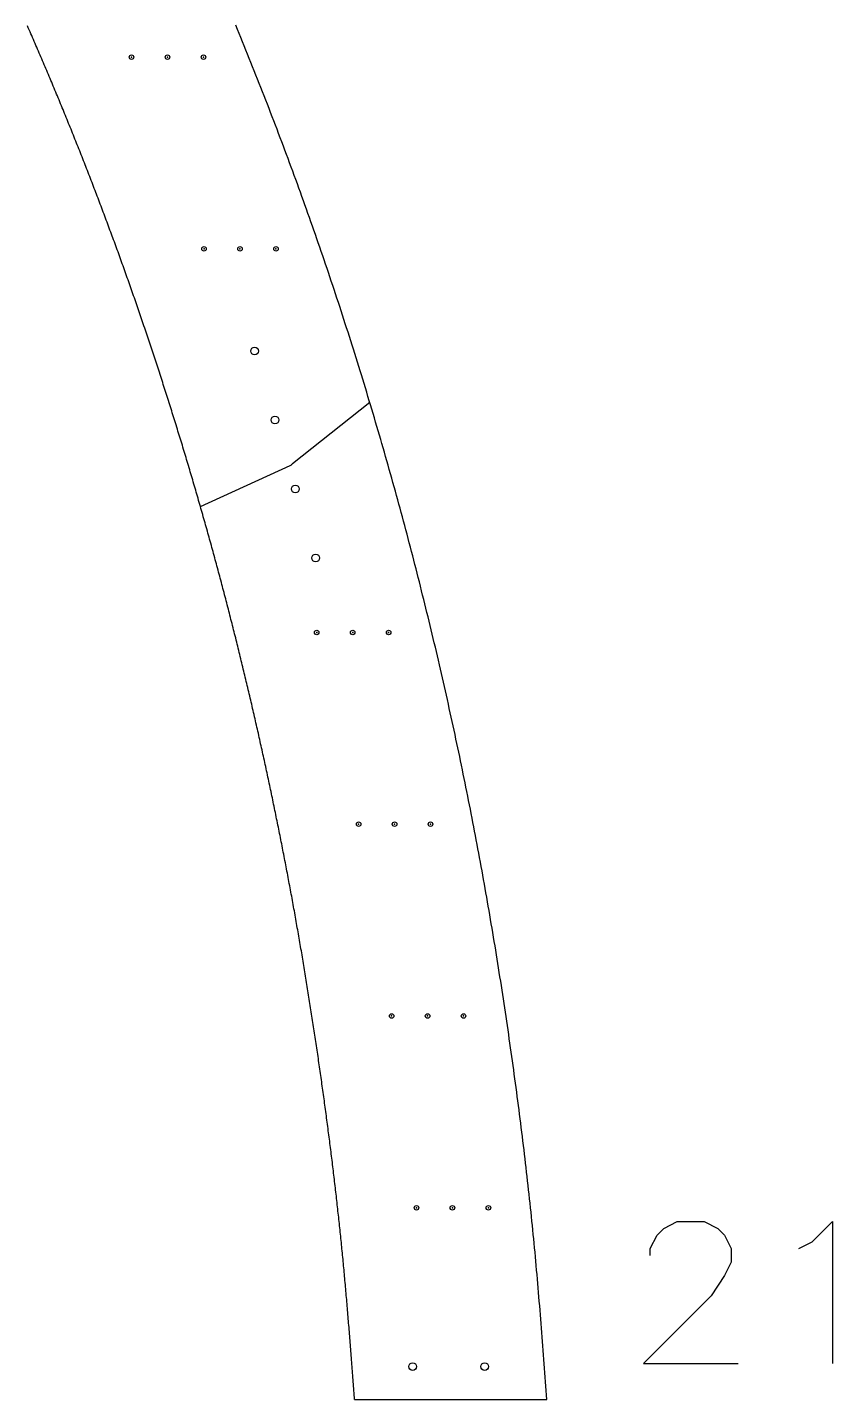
# Model space of a CAD drawing. Extents: x 15 to 497, y 19 to 601.
# Drawn here: x 353.2 to 420.4, y 346 to 460.5 of the extents above; entities that cross this region are included whole.
import ezdxf

# ---------------------------------------------------------------- set-up
doc = ezdxf.new("R2010")
doc.units = 0
doc.header["$PDMODE"] = 32
doc.header["$PDSIZE"] = 0.38
doc.layers.get('0').update_dxf_attribs({"linetype": 'CONTINUOUS'})
for name, color, linetype in [('ANNOTATION', 7, 'CONTINUOUS'), ('DRILLING', 3, 'CONTINUOUS'), ('ENGRAVE', 4, 'CONTINUOUS')]:
    doc.layers.add(name, color=color, linetype=linetype)

# ---------------------------------------------------------------- blocks, each defined once
blk = doc.blocks.new('*U677')
at = {"layer": 'ENGRAVE'}
blk.add_point((0, 0), dxfattribs=at)
blk = doc.blocks.new('*U678')
at = {"layer": 'ENGRAVE', "color": 0, "linetype": 'BYBLOCK'}
for p in [(0, 0), (3, 0), (6, 0)]:
    blk.add_blockref('*U677', p, dxfattribs=at)
blk = doc.blocks.new('*U679')
at = {"layer": 'ENGRAVE'}
blk.add_point((0, 0), dxfattribs=at)
blk = doc.blocks.new('*U680')
at = {"layer": 'ENGRAVE', "color": 0, "linetype": 'BYBLOCK'}
for p in [(0, 0), (3, 0), (6, 0)]:
    blk.add_blockref('*U679', p, dxfattribs=at)
blk = doc.blocks.new('*U681')
at = {"layer": 'ENGRAVE'}
blk.add_point((0, 0), dxfattribs=at)
blk = doc.blocks.new('*U682')
at = {"layer": 'ENGRAVE', "color": 0, "linetype": 'BYBLOCK'}
for p in [(0, 0), (3, 0), (6, 0)]:
    blk.add_blockref('*U681', p, dxfattribs=at)
blk = doc.blocks.new('*U683')
at = {"layer": 'ENGRAVE'}
blk.add_point((0, 0), dxfattribs=at)
blk = doc.blocks.new('*U684')
at = {"layer": 'ENGRAVE', "color": 0, "linetype": 'BYBLOCK'}
for p in [(0, 0), (3, 0), (6, 0)]:
    blk.add_blockref('*U683', p, dxfattribs=at)
blk = doc.blocks.new('*U685')
at = {"layer": 'ENGRAVE'}
blk.add_point((0, 0), dxfattribs=at)
blk = doc.blocks.new('*U686')
at = {"layer": 'ENGRAVE', "color": 0, "linetype": 'BYBLOCK'}
for p in [(0, 0), (3, 0), (6, 0)]:
    blk.add_blockref('*U685', p, dxfattribs=at)
blk = doc.blocks.new('*U687')
at = {"layer": 'ENGRAVE'}
blk.add_point((0, 0), dxfattribs=at)
blk = doc.blocks.new('*U688')
at = {"layer": 'ENGRAVE', "color": 0, "linetype": 'BYBLOCK'}
for p in [(0, 0), (3, 0), (6, 0)]:
    blk.add_blockref('*U687', p, dxfattribs=at)

msp = doc.modelspace()

# ---------------------------------------------------------------- linework, layer by layer
for p, q in [((381.767, 429.1891), (375.3218, 424.0753)), ((367.6335, 420.5281), (375.116, 423.9492)), ((380.4909, 346.0124), (396.5349, 346.0124))]:
    msp.add_line(p, q)
for points in [[(380.491, 346.012, 0), (380.477, 346.197, 0), (380.463, 346.381, 0), (380.45, 346.565, 0), (380.436, 346.749, 0), (380.422, 346.933, 0), (380.408, 347.117, 0), (380.395, 347.301, 0), (380.381, 347.484, 0), (380.367, 347.668, 0), (380.353, 347.851, 0), (380.34, 348.034, 0), (380.326, 348.217, 0), (380.312, 348.4, 0), (380.298, 348.582, 0), (380.284, 348.765, 0), (380.27, 348.947, 0), (380.256, 349.129, 0), (380.242, 349.312, 0), (380.228, 349.493, 0), (380.214, 349.675, 0), (380.2, 349.857, 0), (380.186, 350.038, 0), (380.172, 350.22, 0), (380.158, 350.401, 0), (380.144, 350.582, 0), (380.13, 350.763, 0), (380.115, 350.944, 0), (380.101, 351.124, 0), (380.087, 351.305, 0), (380.072, 351.485, 0), (380.058, 351.666, 0), (380.043, 351.846, 0), (380.029, 352.026, 0), (380.014, 352.205, 0), (380, 352.385, 0), (379.985, 352.564, 0), (379.97, 352.744, 0), (379.955, 352.923, 0), (379.941, 353.102, 0), (379.926, 353.281, 0), (379.911, 353.46, 0), (379.896, 353.638, 0), (379.881, 353.817, 0), (379.865, 353.995, 0), (379.85, 354.173, 0), (379.835, 354.351, 0), (379.819, 354.529, 0), (379.804, 354.707, 0), (379.789, 354.885, 0), (379.773, 355.062, 0), (379.757, 355.239, 0), (379.742, 355.416, 0), (379.726, 355.593, 0), (379.71, 355.77, 0), (379.694, 355.947, 0), (379.678, 356.124, 0), (379.662, 356.3, 0), (379.645, 356.476, 0), (379.629, 356.652, 0), (379.613, 356.828, 0), (379.596, 357.004, 0), (379.58, 357.18, 0), (379.563, 357.355, 0), (379.546, 357.531, 0), (379.529, 357.706, 0), (379.512, 357.882, 0), (379.495, 358.057, 0), (379.478, 358.232, 0), (379.461, 358.408, 0), (379.443, 358.583, 0), (379.426, 358.758, 0), (379.408, 358.934, 0), (379.39, 359.109, 0), (379.373, 359.284, 0), (379.355, 359.46, 0), (379.337, 359.635, 0), (379.318, 359.81, 0), (379.3, 359.986, 0), (379.282, 360.161, 0), (379.263, 360.337, 0), (379.245, 360.512, 0), (379.226, 360.688, 0), (379.207, 360.863, 0), (379.188, 361.039, 0), (379.169, 361.215, 0), (379.15, 361.391, 0), (379.131, 361.566, 0), (379.111, 361.742, 0), (379.092, 361.918, 0), (379.072, 362.094, 0), (379.053, 362.27, 0), (379.033, 362.446, 0), (379.013, 362.622, 0), (378.993, 362.798, 0), (378.973, 362.974, 0), (378.953, 363.15, 0), (378.933, 363.326, 0), (378.912, 363.502, 0), (378.892, 363.678, 0), (378.871, 363.854, 0), (378.851, 364.031, 0), (378.83, 364.207, 0), (378.809, 364.383, 0), (378.788, 364.559, 0), (378.767, 364.736, 0), (378.746, 364.912, 0), (378.725, 365.088, 0), (378.703, 365.265, 0), (378.682, 365.441, 0), (378.66, 365.618, 0), (378.639, 365.794, 0), (378.617, 365.971, 0), (378.595, 366.147, 0), (378.573, 366.324, 0), (378.551, 366.5, 0), (378.529, 366.677, 0), (378.507, 366.854, 0), (378.485, 367.03, 0), (378.462, 367.207, 0), (378.44, 367.384, 0), (378.417, 367.561, 0), (378.395, 367.738, 0), (378.372, 367.914, 0), (378.349, 368.091, 0), (378.326, 368.268, 0), (378.303, 368.445, 0), (378.28, 368.622, 0), (378.257, 368.799, 0), (378.234, 368.976, 0), (378.21, 369.153, 0), (378.187, 369.33, 0), (378.163, 369.507, 0), (378.14, 369.685, 0), (378.116, 369.862, 0), (378.092, 370.039, 0), (378.068, 370.216, 0), (378.044, 370.393, 0), (378.02, 370.571, 0), (377.996, 370.748, 0), (377.972, 370.925, 0), (377.948, 371.103, 0), (377.923, 371.28, 0), (377.899, 371.457, 0), (377.874, 371.634, 0), (377.85, 371.811, 0), (377.825, 371.989, 0), (377.8, 372.166, 0), (377.776, 372.343, 0), (377.751, 372.52, 0), (377.726, 372.697, 0), (377.701, 372.874, 0), (377.676, 373.051, 0), (377.65, 373.228, 0), (377.625, 373.405, 0), (377.6, 373.582, 0), (377.574, 373.759, 0), (377.549, 373.936, 0), (377.523, 374.113, 0), (377.498, 374.29, 0), (377.472, 374.467, 0), (377.446, 374.644, 0), (377.42, 374.821, 0), (377.394, 374.998, 0), (377.368, 375.175, 0), (377.342, 375.351, 0), (377.316, 375.528, 0), (377.29, 375.705, 0), (377.263, 375.882, 0), (377.237, 376.058, 0), (377.21, 376.235, 0), (377.184, 376.412, 0), (377.157, 376.588, 0), (377.13, 376.765, 0), (377.103, 376.941, 0), (377.077, 377.118, 0), (377.05, 377.294, 0), (377.022, 377.471, 0), (376.995, 377.647, 0), (376.968, 377.824, 0), (376.941, 378, 0), (376.913, 378.176, 0), (376.886, 378.353, 0), (376.858, 378.529, 0), (376.831, 378.705, 0), (376.803, 378.882, 0), (376.775, 379.058, 0), (376.747, 379.234, 0), (376.719, 379.41, 0), (376.691, 379.586, 0), (376.663, 379.762, 0), (376.635, 379.938, 0), (376.607, 380.114, 0), (376.578, 380.29, 0), (376.55, 380.466, 0), (376.521, 380.642, 0), (376.493, 380.818, 0), (376.464, 380.994, 0), (376.435, 381.17, 0), (376.406, 381.346, 0), (376.378, 381.521, 0), (376.348, 381.697, 0), (376.319, 381.873, 0), (376.29, 382.049, 0), (376.261, 382.224, 0), (376.232, 382.4, 0), (376.202, 382.575, 0), (376.173, 382.751, 0), (376.143, 382.926, 0), (376.113, 383.102, 0), (376.083, 383.277, 0), (376.054, 383.453, 0), (376.024, 383.628, 0), (375.994, 383.804, 0), (375.964, 383.979, 0), (375.933, 384.154, 0), (375.903, 384.33, 0), (375.873, 384.505, 0), (375.842, 384.68, 0), (375.812, 384.855, 0), (375.781, 385.031, 0), (375.75, 385.206, 0), (375.719, 385.381, 0), (375.689, 385.556, 0), (375.658, 385.731, 0), (375.626, 385.906, 0), (375.595, 386.082, 0), (375.564, 386.257, 0), (375.533, 386.432, 0), (375.501, 386.607, 0), (375.47, 386.782, 0), (375.438, 386.957, 0), (375.407, 387.132, 0), (375.375, 387.307, 0), (375.343, 387.481, 0), (375.311, 387.656, 0), (375.279, 387.831, 0), (375.247, 388.006, 0), (375.215, 388.181, 0), (375.182, 388.356, 0), (375.15, 388.531, 0), (375.117, 388.705, 0), (375.085, 388.88, 0), (375.052, 389.055, 0), (375.019, 389.23, 0), (374.987, 389.404, 0), (374.954, 389.579, 0), (374.921, 389.754, 0), (374.887, 389.929, 0), (374.854, 390.103, 0), (374.821, 390.278, 0), (374.788, 390.453, 0), (374.754, 390.627, 0), (374.721, 390.802, 0), (374.687, 390.976, 0), (374.653, 391.151, 0), (374.619, 391.326, 0), (374.585, 391.5, 0), (374.551, 391.675, 0), (374.517, 391.849, 0), (374.483, 392.024, 0), (374.449, 392.198, 0), (374.415, 392.373, 0), (374.38, 392.547, 0), (374.346, 392.722, 0), (374.311, 392.896, 0), (374.276, 393.071, 0), (374.241, 393.245, 0), (374.206, 393.419, 0), (374.171, 393.594, 0), (374.136, 393.768, 0), (374.101, 393.942, 0), (374.066, 394.117, 0), (374.031, 394.291, 0), (373.995, 394.465, 0), (373.96, 394.64, 0), (373.924, 394.814, 0), (373.888, 394.988, 0), (373.853, 395.162, 0), (373.817, 395.337, 0), (373.781, 395.511, 0), (373.745, 395.685, 0), (373.709, 395.859, 0), (373.672, 396.033, 0), (373.636, 396.207, 0), (373.6, 396.381, 0), (373.563, 396.556, 0), (373.527, 396.73, 0), (373.49, 396.904, 0), (373.453, 397.078, 0), (373.416, 397.252, 0), (373.38, 397.426, 0), (373.343, 397.6, 0), (373.305, 397.774, 0), (373.268, 397.947, 0), (373.231, 398.121, 0), (373.194, 398.295, 0), (373.156, 398.469, 0), (373.119, 398.643, 0), (373.081, 398.817, 0), (373.043, 398.991, 0), (373.006, 399.164, 0), (372.968, 399.338, 0), (372.93, 399.512, 0), (372.892, 399.686, 0), (372.853, 399.859, 0), (372.815, 400.033, 0), (372.777, 400.207, 0), (372.738, 400.38, 0), (372.7, 400.554, 0), (372.661, 400.728, 0), (372.623, 400.901, 0), (372.584, 401.075, 0), (372.545, 401.248, 0), (372.506, 401.422, 0), (372.467, 401.595, 0), (372.428, 401.769, 0), (372.389, 401.942, 0), (372.35, 402.115, 0), (372.31, 402.289, 0), (372.271, 402.462, 0), (372.231, 402.636, 0), (372.192, 402.809, 0), (372.152, 402.982, 0), (372.112, 403.155, 0), (372.072, 403.329, 0), (372.032, 403.502, 0), (371.992, 403.675, 0), (371.952, 403.848, 0), (371.912, 404.021, 0), (371.871, 404.194, 0), (371.831, 404.367, 0), (371.79, 404.541, 0), (371.75, 404.714, 0), (371.709, 404.887, 0), (371.668, 405.06, 0), (371.628, 405.233, 0), (371.587, 405.406, 0), (371.546, 405.578, 0), (371.504, 405.751, 0), (371.463, 405.924, 0), (371.422, 406.097, 0), (371.38, 406.27, 0), (371.339, 406.443, 0), (371.297, 406.615, 0), (371.256, 406.788, 0), (371.214, 406.961, 0), (371.172, 407.134, 0), (371.13, 407.306, 0), (371.088, 407.479, 0), (371.046, 407.651, 0), (371.004, 407.824, 0), (370.962, 407.997, 0), (370.919, 408.169, 0), (370.877, 408.342, 0), (370.834, 408.514, 0), (370.792, 408.687, 0), (370.749, 408.859, 0), (370.706, 409.031, 0), (370.663, 409.204, 0), (370.62, 409.376, 0), (370.577, 409.549, 0), (370.534, 409.721, 0), (370.491, 409.893, 0), (370.448, 410.065, 0), (370.404, 410.238, 0), (370.361, 410.41, 0), (370.317, 410.582, 0), (370.273, 410.754, 0), (370.23, 410.926, 0), (370.186, 411.098, 0), (370.142, 411.27, 0), (370.098, 411.442, 0), (370.054, 411.614, 0), (370.009, 411.786, 0), (369.965, 411.958, 0), (369.921, 412.13, 0), (369.876, 412.302, 0), (369.832, 412.474, 0), (369.787, 412.646, 0), (369.742, 412.818, 0), (369.697, 412.99, 0), (369.652, 413.161, 0), (369.607, 413.333, 0), (369.562, 413.505, 0), (369.517, 413.677, 0), (369.472, 413.848, 0), (369.426, 414.02, 0), (369.381, 414.192, 0), (369.335, 414.363, 0), (369.29, 414.535, 0), (369.244, 414.706, 0), (369.198, 414.878, 0), (369.152, 415.049, 0), (369.106, 415.221, 0), (369.06, 415.392, 0), (369.014, 415.563, 0), (368.967, 415.735, 0), (368.921, 415.906, 0), (368.875, 416.078, 0), (368.828, 416.249, 0), (368.781, 416.42, 0), (368.735, 416.591, 0), (368.688, 416.763, 0), (368.641, 416.934, 0), (368.594, 417.105, 0), (368.547, 417.276, 0), (368.5, 417.447, 0), (368.453, 417.618, 0), (368.405, 417.789, 0), (368.358, 417.96, 0), (368.31, 418.131, 0), (368.263, 418.302, 0), (368.215, 418.473, 0), (368.167, 418.644, 0), (368.119, 418.815, 0), (368.071, 418.986, 0), (368.023, 419.156, 0), (367.975, 419.327, 0), (367.927, 419.498, 0), (367.878, 419.669, 0), (367.83, 419.839, 0), (367.781, 420.01, 0), (367.733, 420.181, 0), (367.684, 420.351, 0), (367.635, 420.522, 0), (367.586, 420.692, 0), (367.537, 420.863, 0), (367.488, 421.033, 0), (367.439, 421.204, 0), (367.39, 421.374, 0), (367.341, 421.545, 0), (367.291, 421.715, 0), (367.242, 421.885, 0), (367.192, 422.056, 0), (367.142, 422.226, 0), (367.093, 422.396, 0), (367.043, 422.566, 0), (366.993, 422.737, 0), (366.943, 422.907, 0), (366.893, 423.077, 0), (366.842, 423.247, 0), (366.792, 423.417, 0), (366.742, 423.587, 0), (366.691, 423.757, 0), (366.64, 423.927, 0), (366.59, 424.097, 0), (366.539, 424.267, 0), (366.488, 424.437, 0), (366.437, 424.607, 0), (366.386, 424.777, 0), (366.335, 424.946, 0), (366.284, 425.116, 0), (366.232, 425.286, 0), (366.181, 425.456, 0), (366.13, 425.625, 0), (366.078, 425.795, 0), (366.026, 425.965, 0), (365.974, 426.134, 0), (365.923, 426.304, 0), (365.871, 426.473, 0), (365.819, 426.643, 0), (365.766, 426.812, 0), (365.714, 426.982, 0), (365.662, 427.151, 0), (365.61, 427.32, 0), (365.557, 427.49, 0), (365.504, 427.659, 0), (365.452, 427.828, 0), (365.399, 427.998, 0), (365.346, 428.167, 0), (365.293, 428.336, 0), (365.24, 428.505, 0), (365.187, 428.674, 0), (365.134, 428.843, 0), (365.08, 429.012, 0), (365.027, 429.181, 0), (364.974, 429.35, 0), (364.92, 429.519, 0), (364.866, 429.688, 0), (364.813, 429.857, 0), (364.759, 430.026, 0), (364.705, 430.195, 0), (364.651, 430.363, 0), (364.597, 430.532, 0), (364.542, 430.701, 0), (364.488, 430.87, 0), (364.434, 431.038, 0), (364.379, 431.207, 0), (364.325, 431.375, 0), (364.27, 431.544, 0), (364.215, 431.713, 0), (364.16, 431.881, 0), (364.105, 432.049, 0), (364.05, 432.218, 0), (363.995, 432.386, 0), (363.94, 432.555, 0), (363.885, 432.723, 0), (363.829, 432.891, 0), (363.774, 433.059, 0), (363.718, 433.228, 0), (363.662, 433.396, 0), (363.607, 433.564, 0), (363.551, 433.732, 0), (363.495, 433.9, 0), (363.439, 434.068, 0), (363.383, 434.236, 0), (363.326, 434.404, 0), (363.27, 434.572, 0), (363.214, 434.74, 0), (363.157, 434.908, 0), (363.101, 435.075, 0), (363.044, 435.243, 0), (362.987, 435.411, 0), (362.93, 435.579, 0), (362.873, 435.746, 0), (362.816, 435.914, 0), (362.759, 436.081, 0), (362.702, 436.249, 0), (362.645, 436.417, 0), (362.587, 436.584, 0), (362.53, 436.751, 0), (362.472, 436.919, 0), (362.414, 437.086, 0), (362.357, 437.254, 0), (362.299, 437.421, 0), (362.241, 437.588, 0), (362.183, 437.755, 0), (362.125, 437.923, 0), (362.066, 438.09, 0), (362.008, 438.257, 0), (361.95, 438.424, 0), (361.891, 438.591, 0), (361.832, 438.758, 0), (361.774, 438.925, 0), (361.715, 439.092, 0), (361.656, 439.259, 0), (361.597, 439.426, 0), (361.538, 439.592, 0), (361.479, 439.759, 0), (361.42, 439.926, 0), (361.36, 440.093, 0), (361.301, 440.259, 0), (361.241, 440.426, 0), (361.182, 440.593, 0), (361.122, 440.759, 0), (361.062, 440.926, 0), (361.002, 441.092, 0), (360.942, 441.258, 0), (360.882, 441.425, 0), (360.822, 441.591, 0), (360.762, 441.758, 0), (360.701, 441.924, 0), (360.641, 442.09, 0), (360.58, 442.256, 0), (360.52, 442.422, 0), (360.459, 442.589, 0), (360.398, 442.755, 0), (360.337, 442.921, 0), (360.276, 443.087, 0), (360.215, 443.253, 0), (360.154, 443.419, 0), (360.093, 443.585, 0), (360.031, 443.75, 0), (359.97, 443.916, 0), (359.908, 444.082, 0), (359.847, 444.248, 0), (359.785, 444.413, 0), (359.723, 444.579, 0), (359.661, 444.745, 0), (359.599, 444.91, 0), (359.537, 445.076, 0), (359.475, 445.241, 0), (359.412, 445.407, 0), (359.35, 445.572, 0), (359.287, 445.738, 0), (359.225, 445.903, 0), (359.162, 446.068, 0), (359.099, 446.233, 0), (359.037, 446.399, 0), (358.974, 446.564, 0), (358.911, 446.729, 0), (358.847, 446.894, 0), (358.784, 447.059, 0), (358.721, 447.224, 0), (358.657, 447.389, 0), (358.594, 447.554, 0), (358.53, 447.719, 0), (358.467, 447.884, 0), (358.403, 448.049, 0), (358.339, 448.213, 0), (358.275, 448.378, 0), (358.211, 448.543, 0), (358.147, 448.707, 0), (358.082, 448.872, 0), (358.018, 449.037, 0), (357.954, 449.201, 0), (357.889, 449.366, 0), (357.824, 449.53, 0), (357.76, 449.695, 0), (357.695, 449.859, 0), (357.63, 450.023, 0), (357.565, 450.187, 0), (357.5, 450.352, 0), (357.435, 450.516, 0), (357.369, 450.68, 0), (357.304, 450.844, 0), (357.238, 451.008, 0), (357.173, 451.172, 0), (357.107, 451.336, 0), (357.041, 451.5, 0), (356.976, 451.664, 0), (356.91, 451.828, 0), (356.844, 451.992, 0), (356.778, 452.156, 0), (356.711, 452.319, 0), (356.645, 452.483, 0), (356.579, 452.647, 0), (356.512, 452.81, 0), (356.445, 452.974, 0), (356.379, 453.137, 0), (356.312, 453.301, 0), (356.245, 453.464, 0), (356.178, 453.628, 0), (356.111, 453.791, 0), (356.044, 453.954, 0), (355.977, 454.117, 0), (355.909, 454.281, 0), (355.842, 454.444, 0), (355.774, 454.607, 0), (355.707, 454.77, 0), (355.639, 454.933, 0), (355.571, 455.096, 0), (355.503, 455.259, 0), (355.435, 455.422, 0), (355.367, 455.585, 0), (355.299, 455.747, 0), (355.231, 455.91, 0), (355.162, 456.073, 0), (355.094, 456.236, 0), (355.025, 456.398, 0), (354.957, 456.561, 0), (354.888, 456.723, 0), (354.819, 456.886, 0), (354.75, 457.048, 0), (354.681, 457.211, 0), (354.612, 457.373, 0), (354.543, 457.535, 0), (354.473, 457.697, 0), (354.404, 457.86, 0), (354.334, 458.022, 0), (354.265, 458.184, 0), (354.195, 458.346, 0), (354.125, 458.508, 0), (354.055, 458.67, 0), (353.985, 458.832, 0), (353.915, 458.994, 0), (353.845, 459.156, 0), (353.775, 459.317, 0), (353.704, 459.479, 0), (353.634, 459.641, 0), (353.563, 459.802, 0), (353.493, 459.964, 0), (353.422, 460.126, 0), (353.351, 460.287, 0), (353.28, 460.449, 0), (353.209, 460.61, 0)], [(396.535, 346.012, 0), (396.507, 346.385, 0), (396.48, 346.758, 0), (396.452, 347.13, 0), (396.424, 347.503, 0), (396.396, 347.876, 0), (396.369, 348.248, 0), (396.341, 348.621, 0), (396.313, 348.994, 0), (396.285, 349.366, 0), (396.256, 349.739, 0), (396.228, 350.111, 0), (396.2, 350.484, 0), (396.171, 350.857, 0), (396.142, 351.229, 0), (396.113, 351.602, 0), (396.084, 351.974, 0), (396.054, 352.347, 0), (396.025, 352.719, 0), (395.995, 353.092, 0), (395.965, 353.464, 0), (395.934, 353.837, 0), (395.904, 354.209, 0), (395.873, 354.581, 0), (395.842, 354.954, 0), (395.81, 355.326, 0), (395.778, 355.698, 0), (395.746, 356.07, 0), (395.713, 356.443, 0), (395.68, 356.815, 0), (395.647, 357.187, 0), (395.613, 357.559, 0), (395.579, 357.931, 0), (395.545, 358.303, 0), (395.51, 358.675, 0), (395.474, 359.047, 0), (395.438, 359.419, 0), (395.402, 359.791, 0), (395.365, 360.163, 0), (395.328, 360.534, 0), (395.29, 360.906, 0), (395.252, 361.278, 0), (395.213, 361.649, 0), (395.174, 362.021, 0), (395.135, 362.393, 0), (395.095, 362.764, 0), (395.055, 363.136, 0), (395.014, 363.507, 0), (394.973, 363.878, 0), (394.931, 364.25, 0), (394.889, 364.621, 0), (394.847, 364.992, 0), (394.804, 365.364, 0), (394.76, 365.735, 0), (394.717, 366.106, 0), (394.673, 366.477, 0), (394.628, 366.848, 0), (394.584, 367.219, 0), (394.538, 367.59, 0), (394.493, 367.961, 0), (394.447, 368.332, 0), (394.4, 368.702, 0), (394.354, 369.073, 0), (394.307, 369.444, 0), (394.259, 369.815, 0), (394.211, 370.185, 0), (394.163, 370.556, 0), (394.115, 370.926, 0), (394.066, 371.297, 0), (394.017, 371.667, 0), (393.967, 372.038, 0), (393.917, 372.408, 0), (393.867, 372.778, 0), (393.817, 373.149, 0), (393.766, 373.519, 0), (393.715, 373.889, 0), (393.663, 374.259, 0), (393.612, 374.629, 0), (393.559, 374.999, 0), (393.507, 375.369, 0), (393.454, 375.739, 0), (393.401, 376.109, 0), (393.348, 376.479, 0), (393.294, 376.849, 0), (393.24, 377.218, 0), (393.185, 377.588, 0), (393.131, 377.958, 0), (393.075, 378.327, 0), (393.02, 378.697, 0), (392.964, 379.066, 0), (392.908, 379.436, 0), (392.852, 379.805, 0), (392.795, 380.175, 0), (392.738, 380.544, 0), (392.68, 380.913, 0), (392.622, 381.282, 0), (392.564, 381.651, 0), (392.505, 382.02, 0), (392.446, 382.389, 0), (392.387, 382.758, 0), (392.327, 383.127, 0), (392.267, 383.496, 0), (392.207, 383.865, 0), (392.146, 384.233, 0), (392.085, 384.602, 0), (392.024, 384.971, 0), (391.962, 385.339, 0), (391.9, 385.708, 0), (391.837, 386.076, 0), (391.774, 386.444, 0), (391.711, 386.813, 0), (391.648, 387.181, 0), (391.584, 387.549, 0), (391.519, 387.917, 0), (391.454, 388.285, 0), (391.389, 388.653, 0), (391.324, 389.021, 0), (391.258, 389.389, 0), (391.192, 389.756, 0), (391.125, 390.124, 0), (391.058, 390.492, 0), (390.99, 390.859, 0), (390.923, 391.227, 0), (390.855, 391.594, 0), (390.786, 391.961, 0), (390.717, 392.329, 0), (390.648, 392.696, 0), (390.578, 393.063, 0), (390.508, 393.43, 0), (390.438, 393.797, 0), (390.367, 394.164, 0), (390.296, 394.531, 0), (390.224, 394.897, 0), (390.152, 395.264, 0), (390.08, 395.631, 0), (390.007, 395.997, 0), (389.934, 396.364, 0), (389.861, 396.73, 0), (389.787, 397.096, 0), (389.713, 397.463, 0), (389.639, 397.829, 0), (389.564, 398.195, 0), (389.489, 398.561, 0), (389.413, 398.927, 0), (389.337, 399.293, 0), (389.261, 399.659, 0), (389.184, 400.024, 0), (389.107, 400.39, 0), (389.029, 400.755, 0), (388.951, 401.121, 0), (388.873, 401.486, 0), (388.795, 401.852, 0), (388.716, 402.217, 0), (388.636, 402.582, 0), (388.557, 402.947, 0), (388.476, 403.312, 0), (388.396, 403.677, 0), (388.315, 404.042, 0), (388.234, 404.407, 0), (388.152, 404.771, 0), (388.071, 405.136, 0), (387.988, 405.5, 0), (387.906, 405.865, 0), (387.822, 406.229, 0), (387.739, 406.593, 0), (387.655, 406.958, 0), (387.571, 407.322, 0), (387.486, 407.686, 0), (387.402, 408.049, 0), (387.316, 408.413, 0), (387.231, 408.777, 0), (387.145, 409.141, 0), (387.058, 409.504, 0), (386.971, 409.868, 0), (386.884, 410.231, 0), (386.797, 410.594, 0), (386.709, 410.957, 0), (386.62, 411.321, 0), (386.532, 411.684, 0), (386.443, 412.046, 0), (386.353, 412.409, 0), (386.263, 412.772, 0), (386.173, 413.135, 0), (386.083, 413.497, 0), (385.992, 413.86, 0), (385.9, 414.222, 0), (385.809, 414.584, 0), (385.716, 414.946, 0), (385.624, 415.308, 0), (385.531, 415.67, 0), (385.438, 416.032, 0), (385.344, 416.394, 0), (385.25, 416.756, 0), (385.156, 417.117, 0), (385.061, 417.479, 0), (384.966, 417.84, 0), (384.871, 418.201, 0), (384.775, 418.562, 0), (384.678, 418.924, 0), (384.582, 419.284, 0), (384.485, 419.645, 0), (384.387, 420.006, 0), (384.289, 420.367, 0), (384.191, 420.727, 0), (384.093, 421.088, 0), (383.994, 421.448, 0), (383.894, 421.808, 0), (383.795, 422.168, 0), (383.694, 422.528, 0), (383.594, 422.888, 0), (383.493, 423.248, 0), (383.392, 423.608, 0), (383.29, 423.967, 0), (383.188, 424.327, 0), (383.086, 424.686, 0), (382.983, 425.046, 0), (382.88, 425.405, 0), (382.776, 425.764, 0), (382.672, 426.123, 0), (382.568, 426.481, 0), (382.463, 426.84, 0), (382.358, 427.199, 0), (382.253, 427.557, 0), (382.147, 427.916, 0), (382.04, 428.274, 0), (381.934, 428.632, 0), (381.827, 428.99, 0), (381.719, 429.348, 0), (381.611, 429.706, 0), (381.503, 430.063, 0), (381.395, 430.421, 0), (381.286, 430.778, 0), (381.176, 431.136, 0), (381.067, 431.493, 0), (380.956, 431.85, 0), (380.846, 432.207, 0), (380.735, 432.564, 0), (380.624, 432.921, 0), (380.512, 433.277, 0), (380.4, 433.634, 0), (380.287, 433.99, 0), (380.174, 434.346, 0), (380.061, 434.702, 0), (379.948, 435.058, 0), (379.834, 435.414, 0), (379.719, 435.77, 0), (379.604, 436.126, 0), (379.489, 436.481, 0), (379.373, 436.837, 0), (379.257, 437.192, 0), (379.141, 437.547, 0), (379.024, 437.902, 0), (378.907, 438.257, 0), (378.79, 438.611, 0), (378.672, 438.966, 0), (378.553, 439.32, 0), (378.435, 439.675, 0), (378.315, 440.029, 0), (378.196, 440.383, 0), (378.076, 440.737, 0), (377.956, 441.091, 0), (377.835, 441.444, 0), (377.714, 441.798, 0), (377.592, 442.151, 0), (377.47, 442.505, 0), (377.348, 442.858, 0), (377.225, 443.211, 0), (377.102, 443.564, 0), (376.979, 443.916, 0), (376.855, 444.269, 0), (376.731, 444.621, 0), (376.606, 444.974, 0), (376.481, 445.326, 0), (376.355, 445.678, 0), (376.23, 446.03, 0), (376.103, 446.381, 0), (375.977, 446.733, 0), (375.85, 447.084, 0), (375.722, 447.436, 0), (375.594, 447.787, 0), (375.466, 448.138, 0), (375.337, 448.488, 0), (375.208, 448.839, 0), (375.079, 449.19, 0), (374.949, 449.54, 0), (374.819, 449.89, 0), (374.688, 450.24, 0), (374.557, 450.59, 0), (374.425, 450.94, 0), (374.294, 451.29, 0), (374.161, 451.639, 0), (374.029, 451.989, 0), (373.896, 452.338, 0), (373.762, 452.687, 0), (373.628, 453.036, 0), (373.494, 453.384, 0), (373.359, 453.733, 0), (373.224, 454.081, 0), (373.089, 454.43, 0), (372.953, 454.778, 0), (372.816, 455.126, 0), (372.68, 455.473, 0), (372.543, 455.821, 0), (372.405, 456.169, 0), (372.267, 456.516, 0), (372.129, 456.863, 0), (371.99, 457.21, 0), (371.851, 457.557, 0), (371.711, 457.903, 0), (371.571, 458.25, 0), (371.431, 458.596, 0), (371.29, 458.942, 0), (371.149, 459.288, 0), (371.008, 459.634, 0), (370.866, 459.98, 0), (370.723, 460.325, 0), (370.58, 460.671, 0)]]:
    msp.add_polyline3d(points)
msp.add_arc((374.7002, 424.8586), 1, 294.570087, 308.429913)
at = {"layer": 'ANNOTATION'}
for points in [[(405.1579, 358.0381), (405.1579, 358.6012), (405.721, 359.7273), (406.2841, 360.2904), (407.4102, 360.8535), (409.6625, 360.8535), (410.7887, 360.2904), (411.3517, 359.7273), (411.9148, 358.6012), (411.9148, 357.475), (411.3517, 356.3489), (410.2256, 354.6596), (404.5948, 349.0289), (412.4779, 349.0289)], [(417.5455, 358.6012), (418.6717, 359.1642), (420.3609, 360.8535), (420.3609, 349.0289)]]:
    msp.add_lwpolyline(points, dxfattribs=at)
at = {"layer": 'DRILLING'}
for centre in [(372.154, 433.4909), (373.8515, 427.7361), (375.5489, 421.9812), (377.2464, 416.2263), (385.3392, 348.7624), (391.3392, 348.7624)]:
    msp.add_circle(centre, 0.3225, dxfattribs=at)

# ---------------------------------------------------------------- block references
at = {"layer": 'ENGRAVE', "xscale": -1}
for name, p in [('*U688', (367.8901, 458.0124)), ('*U686', (373.9371, 442.0124)), ('*U684', (383.3363, 410.0124)), ('*U682', (386.831, 394.0124)), ('*U680', (389.5837, 378.0124)), ('*U678', (391.6556, 362.0124))]:
    msp.add_blockref(name, p, dxfattribs=at)

doc.saveas('drawing.dxf')
